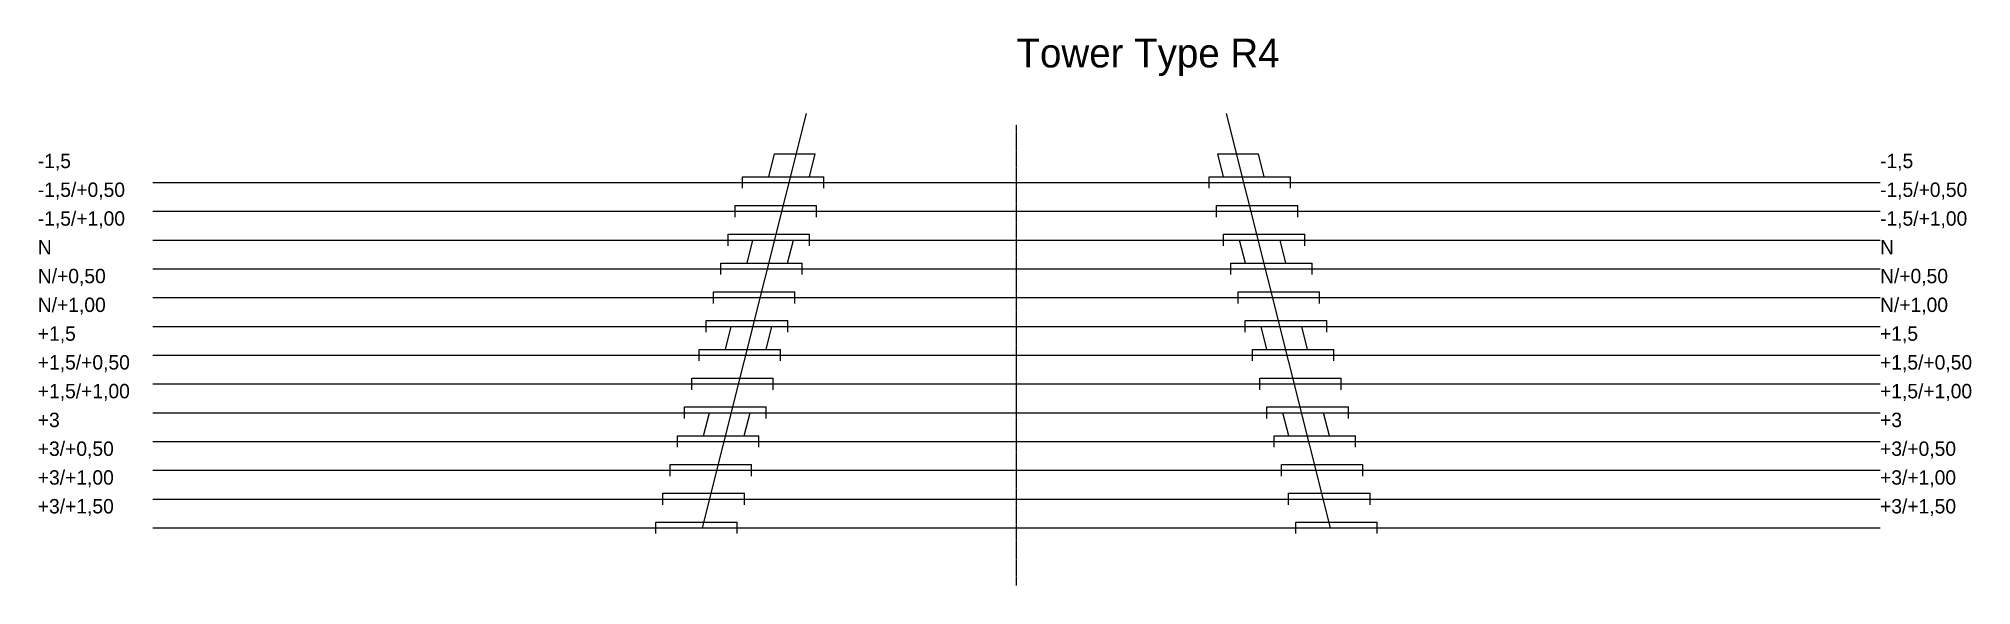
# Model space of a CAD drawing. Header units: metres. Extents: x -16985 to 16586, y -5500 to 4000.
import ezdxf

# ---------------------------------------------------------------- set-up
doc = ezdxf.new("R2010")
doc.units = ezdxf.units.M
doc.linetypes.add('CENTER', pattern=[5.08, 3.175, -0.635, 0.635, -0.635])
for name, color, linetype in [('ANGLED_LINES', 4, 'Continuous'), ('ANNOTATIONS', 2, 'Continuous'), ('BASE_VARIANTS', 7, 'Continuous'), ('CENTERLINE', 3, 'Continuous'), ('OFFSET_VARIANTS', 1, 'Continuous')]:
    doc.layers.add(name, color=color, linetype=linetype)

msp = doc.modelspace()

# ---------------------------------------------------------------- linework, layer by layer
at = {"layer": 'ANGLED_LINES'}
for p, q in [((-5457, -4500), (-3650, 2700)), ((5457, -4500), (3650, 2700))]:
    msp.add_line(p, q, dxfattribs=at)
at = {"layer": 'BASE_VARIANTS'}
for p, q in [((-4304, 1600), (-4204, 2000)), ((-4204, 2000), (-3498, 2000)), ((-3598, 1600), (-3498, 2000)), ((3598, 1600), (3498, 2000)), ((3498, 2000), (4204, 2000)), ((4304, 1600), (4204, 2000)), ((-15000, 1500), (15000, 1500)), ((-4760, 1400), (-4760, 1600)), ((-4760, 1600), (-3346, 1600)), ((-3346, 1400), (-3346, 1600)), ((3346, 1400), (3346, 1600)), ((3346, 1600), (4760, 1600)), ((4760, 1400), (4760, 1600)), ((-4681, 100), (-4580, 500)), ((-4580, 500), (-3874, 500)), ((-3975, 100), (-3874, 500)), ((3975, 100), (3874, 500)), ((3874, 500), (4580, 500)), ((4681, 100), (4580, 500)), ((-15000, 0), (15000, 0)), ((-5137, -100), (-5137, 100)), ((-5137, 100), (-3722, 100)), ((-3722, -100), (-3722, 100)), ((3722, -100), (3722, 100)), ((3722, 100), (5137, 100)), ((5137, -100), (5137, 100)), ((-5057, -1400), (-4957, -1000)), ((-4957, -1000), (-4251, -1000)), ((-4351, -1400), (-4251, -1000)), ((4351, -1400), (4251, -1000)), ((4251, -1000), (4957, -1000)), ((5057, -1400), (4957, -1000)), ((-15000, -1500), (15000, -1500)), ((-5513, -1600), (-5513, -1400)), ((-5513, -1400), (-4099, -1400)), ((-4099, -1600), (-4099, -1400)), ((4099, -1600), (4099, -1400)), ((4099, -1400), (5513, -1400)), ((5513, -1600), (5513, -1400)), ((-5434, -2900), (-5334, -2500)), ((-5334, -2500), (-4628, -2500)), ((-4728, -2900), (-4628, -2500)), ((4728, -2900), (4628, -2500)), ((4628, -2500), (5334, -2500)), ((5434, -2900), (5334, -2500)), ((-15000, -3000), (15000, -3000)), ((-5890, -3100), (-5890, -2900)), ((-5890, -2900), (-4475, -2900)), ((-4475, -3100), (-4475, -2900)), ((4475, -3100), (4475, -2900)), ((4475, -2900), (5890, -2900)), ((5890, -3100), (5890, -2900))]:
    msp.add_line(p, q, dxfattribs=at)
at = {"layer": 'CENTERLINE', "linetype": 'CENTER'}
msp.add_line((0, -5500), (0, 2500), dxfattribs=at)
at = {"layer": 'OFFSET_VARIANTS'}
for p, q in [((-4886, 900), (-4886, 1100)), ((-4886, 1100), (-3472, 1100)), ((-3472, 900), (-3472, 1100)), ((3472, 900), (3472, 1100)), ((3472, 1100), (4886, 1100)), ((4886, 900), (4886, 1100)), ((-15000, 1000), (15000, 1000)), ((-15000, 500), (15000, 500)), ((-5011, 400), (-5011, 600)), ((-5011, 600), (-3597, 600)), ((-3597, 400), (-3597, 600)), ((3597, 400), (3597, 600)), ((3597, 600), (5011, 600)), ((5011, 400), (5011, 600)), ((-15000, -500), (15000, -500)), ((-5262, -600), (-5262, -400)), ((-5262, -400), (-3848, -400)), ((-3848, -600), (-3848, -400)), ((3848, -600), (3848, -400)), ((3848, -400), (5262, -400)), ((5262, -600), (5262, -400)), ((-15000, -1000), (15000, -1000)), ((-5388, -1100), (-5388, -900)), ((-5388, -900), (-3973, -900)), ((-3973, -1100), (-3973, -900)), ((3973, -1100), (3973, -900)), ((3973, -900), (5388, -900)), ((5388, -1100), (5388, -900)), ((-15000, -2000), (15000, -2000)), ((-5639, -2100), (-5639, -1900)), ((-5639, -1900), (-4225, -1900)), ((-4225, -2100), (-4225, -1900)), ((4225, -2100), (4225, -1900)), ((4225, -1900), (5639, -1900)), ((5639, -2100), (5639, -1900)), ((-15000, -2500), (15000, -2500)), ((-5764, -2600), (-5764, -2400)), ((-5764, -2400), (-4350, -2400)), ((-4350, -2600), (-4350, -2400)), ((4350, -2600), (4350, -2400)), ((4350, -2400), (5764, -2400)), ((5764, -2600), (5764, -2400)), ((-15000, -3500), (15000, -3500)), ((-6015, -3600), (-6015, -3400)), ((-6015, -3400), (-4601, -3400)), ((-4601, -3600), (-4601, -3400)), ((4601, -3600), (4601, -3400)), ((4601, -3400), (6015, -3400)), ((6015, -3600), (6015, -3400)), ((-15000, -4000), (15000, -4000)), ((-6141, -4100), (-6141, -3900)), ((-6141, -3900), (-4726, -3900)), ((-4726, -4100), (-4726, -3900)), ((4726, -4100), (4726, -3900)), ((4726, -3900), (6141, -3900)), ((6141, -4100), (6141, -3900)), ((-15000, -4500), (15000, -4500)), ((-6266, -4600), (-6266, -4400)), ((-6266, -4400), (-4852, -4400)), ((-4852, -4600), (-4852, -4400)), ((4852, -4600), (4852, -4400)), ((4852, -4400), (6266, -4400)), ((6266, -4600), (6266, -4400))]:
    msp.add_line(p, q, dxfattribs=at)

# ---------------------------------------------------------------- texts
at = {"layer": 'ANNOTATIONS'}
for s, height, p in [('Tower Type R4', 500, (0, 3500)), ('-1,5', 250, (-17000, 1750)), ('-1,5', 250, (15000, 1750)), ('-1,5/+0,50', 250, (-17000, 1250)), ('-1,5/+0,50', 250, (15000, 1250)), ('-1,5/+1,00', 250, (-17000, 750)), ('-1,5/+1,00', 250, (15000, 750)), ('N', 250, (-17000, 250)), ('N', 250, (15000, 250)), ('N/+0,50', 250, (-17000, -250)), ('N/+0,50', 250, (15000, -250)), ('N/+1,00', 250, (-17000, -750)), ('N/+1,00', 250, (15000, -750)), ('+1,5', 250, (-17000, -1250)), ('+1,5', 250, (15000, -1250)), ('+1,5/+0,50', 250, (-17000, -1750)), ('+1,5/+0,50', 250, (15000, -1750)), ('+1,5/+1,00', 250, (-17000, -2250)), ('+1,5/+1,00', 250, (15000, -2250)), ('+3', 250, (-17000, -2750)), ('+3', 250, (15000, -2750)), ('+3/+0,50', 250, (-17000, -3250)), ('+3/+0,50', 250, (15000, -3250)), ('+3/+1,00', 250, (-17000, -3750)), ('+3/+1,00', 250, (15000, -3750)), ('+3/+1,50', 250, (-17000, -4250)), ('+3/+1,50', 250, (15000, -4250))]:
    msp.add_text(s, height=height, dxfattribs=at).set_placement(p)

doc.saveas('drawing.dxf')
